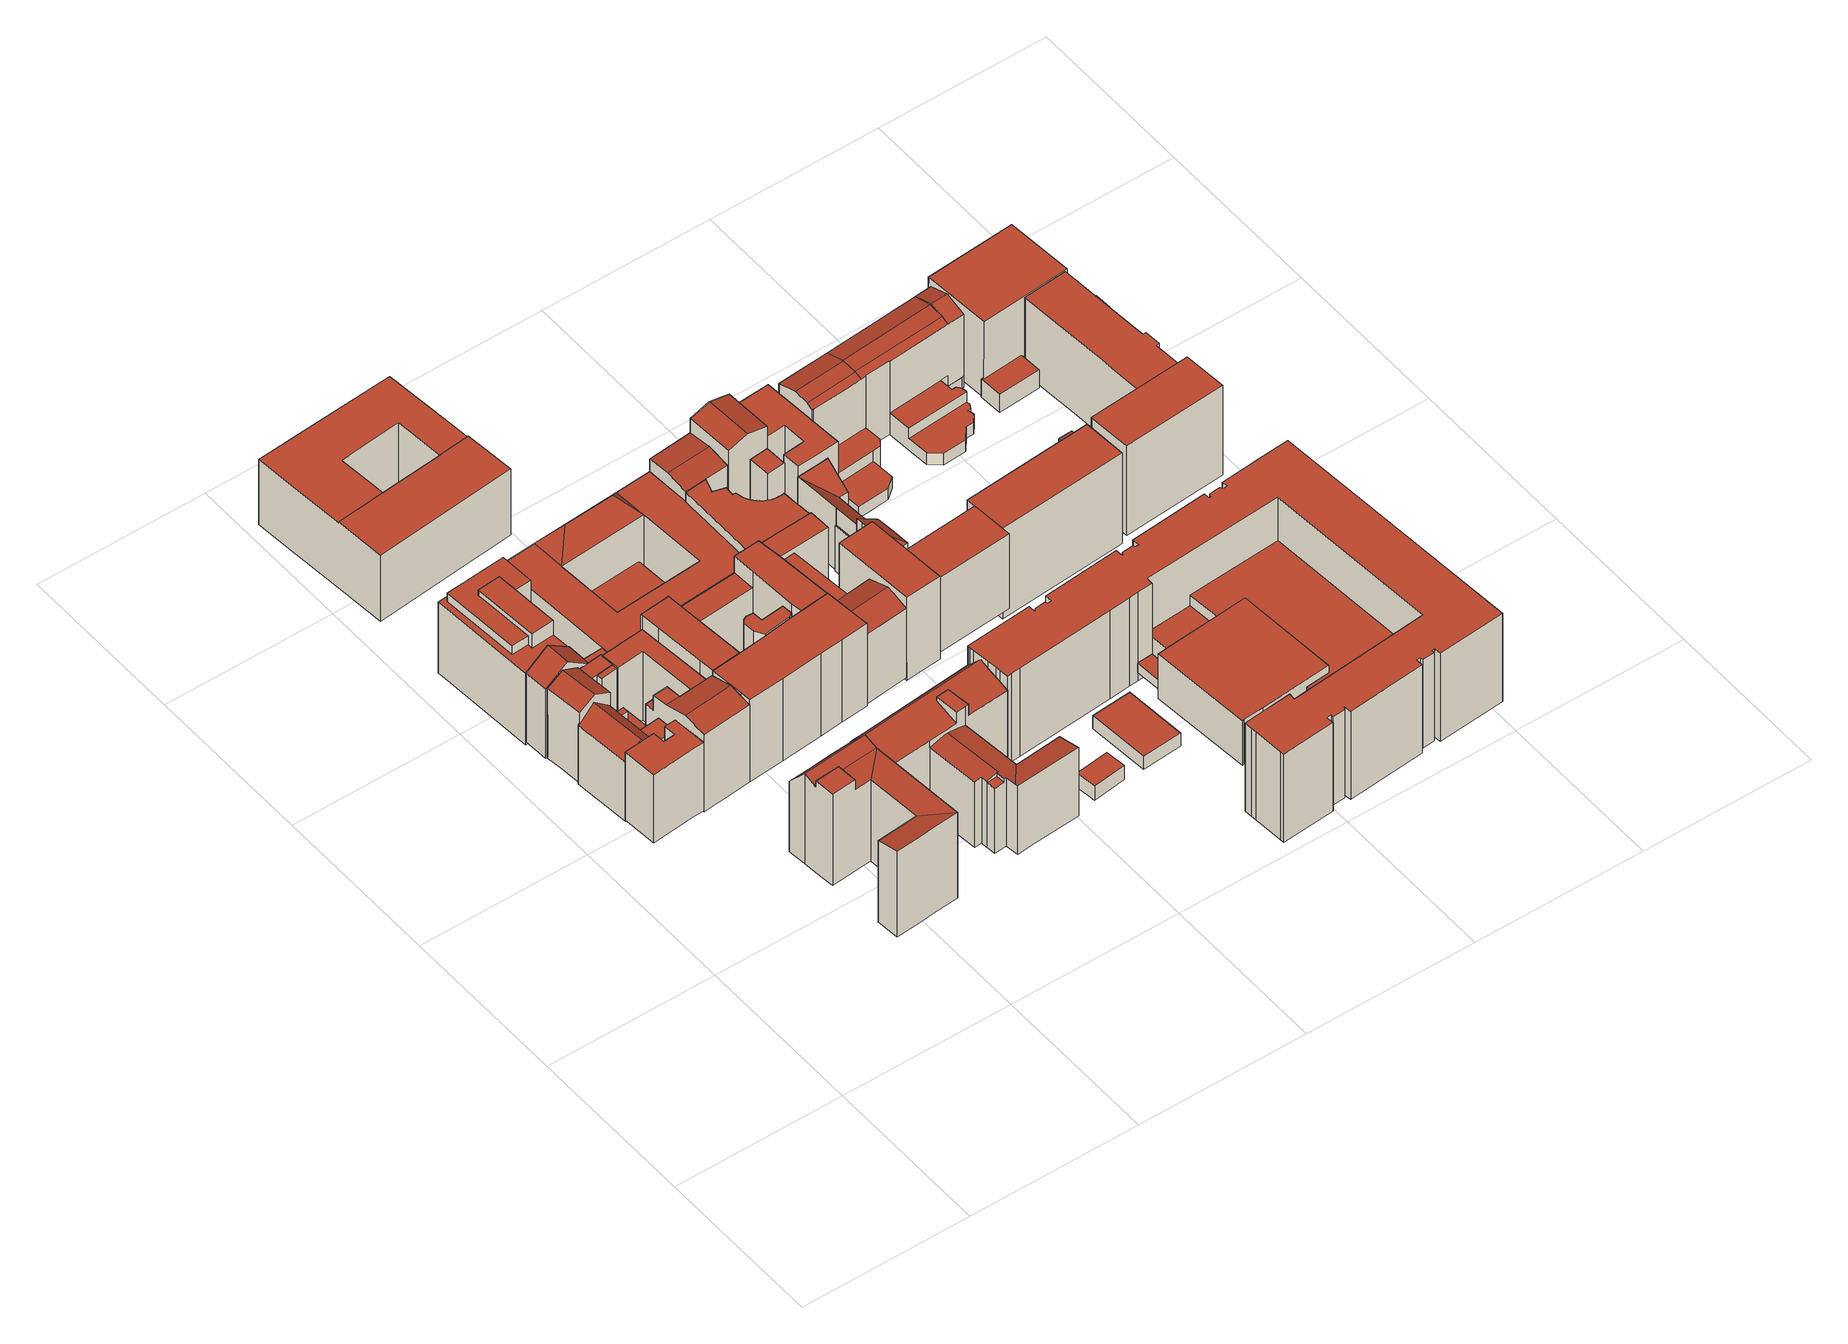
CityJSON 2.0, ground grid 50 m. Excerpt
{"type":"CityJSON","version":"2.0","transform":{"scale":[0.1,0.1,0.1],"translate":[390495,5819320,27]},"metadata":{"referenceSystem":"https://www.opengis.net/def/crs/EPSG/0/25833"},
"CityObjects":{
"building1":{"type":"Building","attributes":{"roofType":"1000"},"geometry":[{"type":"MultiSurface","lod":"2","boundaries":[[[0,1,2,3,4,5,6,7,8,9,10]],[[11,12,13,14,15,16,17,18,19,20,21]],[[3,21,20,4]],[[2,11,21,3]],[[7,6,18,17,8]],[[14,13,12,1,0,10]],[[4,20,19,5]],[[1,12,11,2]],[[10,9,8,17,16,15,14]],[[5,19,18,6]]],"semantics":{"surfaces":[{"type":"GroundSurface"},{"type":"RoofSurface"},{"type":"WallSurface"}],"values":[0,1,2,2,2,2,2,2,2,2]}}]},
"building2":{"type":"Building","attributes":{"roofType":"1130"},"geometry":[{"type":"MultiSurface","lod":"2","boundaries":[[[22,23,24,25,26,27,28,29,30,31,32]],[[33,34,35,36]],[[37,38,39,40,41,42,43]],[[35,44,45,46,42,41,36]],[[45,44,47,48]],[[26,43,42,46,27]],[[29,48,47,30]],[[33,36,41,40,25,24,23]],[[31,44,35,32]],[[22,34,33,23]],[[40,39,38,37,43,26,25]],[[27,46,45,28]],[[30,47,44,31]],[[28,45,48,29]],[[32,35,34,22]]],"semantics":{"surfaces":[{"type":"GroundSurface"},{"type":"RoofSurface"},{"type":"WallSurface"}],"values":[0,1,1,1,1,2,2,2,2,2,2,2,2,2,2]}}]},
"building3":{"type":"Building","attributes":{"roofType":"1130"},"geometry":[{"type":"MultiSurface","lod":"2","boundaries":[[[49,50,51,52,53]],[[54,55,56,57,58,59,60]],[[61,62,63,64,65,66,67,68,69,70,71]],[[72,73,74,66,65,56,55,54]],[[59,58,63,62,61,75,60]],[[53,52,51,76,77,74,73,72]],[[68,67,77,76,78,79,80,69]],[[79,78,50,49]],[[65,64,57,56]],[[76,51,50,78]],[[58,57,64,63]],[[74,77,67,66]],[[69,80,79,49,53,72,54,60,75,61,71,70]]],"semantics":{"surfaces":[{"type":"WallSurface"},{"type":"RoofSurface"},{"type":"GroundSurface"}],"values":[0,0,0,0,0,0,0,0,1,1,1,1,2]}}]},
"building4":{"type":"Building","attributes":{"roofType":"1130"},"geometry":[{"type":"MultiSurface","lod":"2","boundaries":[[[81,82,83,84]],[[85,86,87,88,89,90,91]],[[92,93,85,91]],[[88,94,95,96,89]],[[84,83,93,92]],[[96,95,97,82,81]],[[85,93,83,86]],[[94,88,87,97,95]],[[83,82,97,87,86]],[[96,81,84,92,91,90,89]]],"semantics":{"surfaces":[{"type":"WallSurface"},{"type":"RoofSurface"},{"type":"GroundSurface"}],"values":[0,0,0,0,0,0,1,1,1,2]}}]},
"building5":{"type":"Building","attributes":{"roofType":"1000"},"geometry":[{"type":"MultiSurface","lod":"2","boundaries":[[[98,99,100,101,102,103,104,105,106,107,108,109,110]],[[111,112,113,114,115,116,117,118,119,120,121,122,123,124]],[[125,126,127,128]],[[129,130,131,132]],[[133,134,135,136]],[[117,105,104,118]],[[137,138,124,123,122,139]],[[139,122,121,130,129,140,141,142]],[[107,106,105,117,116]],[[143,135,134,144]],[[136,99,98,133]],[[113,112,111,124,138,145,146,147]],[[109,128,127,110]],[[130,121,120,131]],[[115,148,125,128,109,108,107,116]],[[114,149,126,125,148,115]],[[118,104,103,102,101,100,132,131,120,119]],[[98,110,127,126,149,114,113,147,144,134,133]],[[143,150,151,140,129,132,100,99,136,135]],[[137,139,142,141,140,151,150,143,144,147,146,145,138]]],"semantics":{"surfaces":[{"type":"RoofSurface"},{"type":"WallSurface"},{"type":"GroundSurface"}],"values":[0,0,0,0,0,1,1,1,1,1,1,1,1,1,1,1,1,1,1,2]}}]},
"building6":{"type":"Building","attributes":{"roofType":"1000"},"geometry":[{"type":"MultiSurface","lod":"2","boundaries":[[[152,153,154,155,156,157]],[[158,159,160,161,162,163]],[[164,165,166,167]],[[161,160,168,169]],[[155,154,165,164]],[[170,171,152,157]],[[169,168,171,170]],[[167,166,158,163]],[[162,161,169,170,157,156,155,164,167,163]],[[160,159,158,166,165,154,153,152,171,168]]],"semantics":{"surfaces":[{"type":"WallSurface"},{"type":"GroundSurface"},{"type":"RoofSurface"}],"values":[0,0,0,0,0,0,0,0,1,2]}}]},
"building7":{"type":"Building","attributes":{"roofType":"1130"},"geometry":[{"type":"MultiSurface","lod":"2","boundaries":[[[172,173,174,175]],[[176,177,178,179,180,181,182,183]],[[184,185,186,187]],[[188,189,190,191]],[[192,193,194,195]],[[187,196,197,198,199,184]],[[189,200,201,190]],[[174,173,202,203,192,195,204,205]],[[175,206,207,208,188,191,172]],[[209,198,197,210]],[[209,210,211,212,177,176,213,214]],[[185,201,200,208,207,215,186]],[[193,181,180,194]],[[205,204,195,194,180,179,178,177,212,211,210,197,196,187,186,215,207,206,175,174]],[[198,209,214,213,176,184,199]],[[200,189,188,208]],[[216,190,201,185,181]],[[172,191,190,216,181,193,217,218]],[[176,183,182,181,185,184]],[[173,172,218,217,193,192,203,202]]],"semantics":{"surfaces":[{"type":"WallSurface"},{"type":"GroundSurface"},{"type":"RoofSurface"}],"values":[0,0,0,0,0,0,0,0,0,0,0,0,0,1,2,2,2,2,2,2]}}]},
"building8":{"type":"Building","attributes":{"roofType":"1130"},"geometry":[{"type":"MultiSurface","lod":"2","boundaries":[[[219,220,221,222,223,224,225,226,227,228,229,230,231,232,233,234,235,236,237]],[[230,238,239,240,231]],[[233,232,241,242,234]],[[224,243,244,225]],[[245,246,228,227,247,248]],[[225,244,249,226]],[[229,250,251,239,238,230]],[[222,221,220,219,237,252,253,254,255]],[[256,248,247,227,226,249,257]],[[229,228,246,245,258,259,251,250]],[[234,242,260,259,258,261,253,252,237,236,235]],[[257,243,224,223,222,255,262,263,256]],[[231,240,241,232]],[[259,260,242,241,240,239,251]],[[245,263,262,261,258]],[[254,253,261,262,255]],[[249,244,243,257]],[[248,256,263,245]]],"semantics":{"surfaces":[{"type":"GroundSurface"},{"type":"WallSurface"},{"type":"RoofSurface"}],"values":[0,1,1,1,1,1,1,1,1,1,1,1,1,2,2,2,2,2]}}]},
"building9":{"type":"Building","attributes":{"roofType":"1000"},"geometry":[{"type":"MultiSurface","lod":"2","boundaries":[[[264,265,266,267,268,269,270,271,272,273]],[[274,275,276,277,278,279,280,281,282,283,284,285,286,287,288,289]],[[268,267,283,282]],[[290,291,292,280,279,278,277,293]],[[270,269,294,295,296,271]],[[271,275,274,272]],[[283,267,266,297,298,299,300,285,284]],[[301,302,303,304,305,306,307,300,299,298,297,308],[309,292,291,290,293,310,296,295,294,311]],[[311,294,269,268,282,281,280,292,309]],[[275,271,296,310,293,277,276]],[[301,308,297,266,265,264,273,302]],[[287,286,285,300,307,306,305,288]],[[303,302,273,272,274,289,288,305,304]]],"semantics":{"surfaces":[{"type":"RoofSurface"},{"type":"WallSurface"},{"type":"GroundSurface"}],"values":[0,0,1,1,1,1,1,2,1,1,1,1,1]}}]},
"building10":{"type":"Building","attributes":{"roofType":"1000"},"geometry":[{"type":"MultiSurface","lod":"2","boundaries":[[[312,313,314,315,316]],[[317,318,319,320,321,322,323,324,325,326,327,328,329,330]],[[331,332,333,334,335,336,337,338,339,340]],[[341,342,343,344,345,346,347,348,349,350,351]],[[352,353,354,355,356,357,358,359,360,361]],[[362,363,326,325]],[[364,365,334,333]],[[366,367,344,343]],[[368,369,338,337]],[[370,366,343,342]],[[371,372,346,345]],[[373,374,336,335]],[[367,371,345,344]],[[375,376,351,350]],[[377,378,314,313]],[[379,370,342,341]],[[380,381,312,316]],[[382,383,358,357]],[[384,385,330,329]],[[386,387,352,361]],[[388,389,340,339]],[[369,388,339,338]],[[390,391,320,319]],[[363,392,327,326]],[[393,362,325,324]],[[394,390,319,318]],[[365,373,335,334]],[[395,384,329,328]],[[389,396,331,340]],[[397,380,316,315]],[[398,399,349,348]],[[372,400,347,346]],[[383,401,359,358]],[[399,375,350,349]],[[402,394,318,317]],[[381,377,313,312]],[[400,398,348,347]],[[378,397,315,314]],[[403,404,354,353]],[[392,395,328,327]],[[405,406,323,322]],[[407,405,322,321]],[[387,403,353,352]],[[374,368,337,336]],[[391,407,321,320]],[[385,402,317,330]],[[408,364,333,332]],[[409,386,361,360]],[[410,382,357,356]],[[411,410,356,355]],[[396,408,332,331]],[[406,393,324,323]],[[376,379,341,351]],[[404,411,355,354]],[[401,409,360,359]],[[385,384,395,392,363,362,393,406,405,407,391,390,394,402]],[[386,409,401,383,382,410,411,404,403,387]],[[376,375,399,398,400,372,371,367,366,370,379]],[[380,397,378,377,381]],[[389,388,369,368,374,373,365,364,408,396]]],"semantics":{"surfaces":[{"type":"GroundSurface"},{"type":"WallSurface"},{"type":"RoofSurface"}],"values":[0,0,0,0,0,1,1,1,1,1,1,1,1,1,1,1,1,1,1,1,1,1,1,1,1,1,1,1,1,1,1,1,1,1,1,1,1,1,1,1,1,1,1,1,1,1,1,1,1,1,1,1,1,1,1,2,2,2,2,2]}}]},
"building11":{"type":"Building","attributes":{"roofType":"2100"},"geometry":[{"type":"MultiSurface","lod":"2","boundaries":[[[412,413,414,415,416,417,418,419,420,421,422,423,424]],[[425,426,427,428,429,430,431,432,433]],[[434,435,436,437]],[[420,419,438,439]],[[419,418,440,438]],[[441,442,443,444]],[[428,427,436,435]],[[426,425,445,446]],[[425,433,447,445]],[[448,429,428]],[[449,448,428,435,434]],[[450,451,452,453]],[[454,455,456,457]],[[458,459,460,461]],[[459,462,463,460]],[[462,464,465,463]],[[442,441,466,467,468,469,470,453,452,471,457,456,464,462,459,458,417,416,415,414,413,412,424,472]],[[431,430,473,474,475,450,453,470,469,468,432]],[[476,477,478,479,480,481,446,445,447,482,483,484,444,443,485,486,487,488,489,439,438,440,490,461,460,463,465,491,492,493,494,495,496,497,498,499,500,501,502]],[[422,421,420,439,489,488,487,423]],[[485,443,442,472,424,423,487,486]],[[484,483,467,466,441,444]],[[474,503,504,505,497,496,495,494,493,506,475]],[[492,491,465,464,456,455,507,506,493]],[[500,499,508,509,510,501]],[[502,501,510,511,512,476]],[[513,508,499,498,497,505]],[[514,454,457,471,452,451]],[[479,478,515,449,434,437,480]],[[476,512,516,515,478,477]],[[480,437,436,427,426,446,481]],[[447,433,432,468,467,483,482]],[[461,490,440,418,417,458]],[[511,510,509,508,513,505,504,516,512]],[[475,506,507,455,454,514,451,450]],[[448,449,515,516,504,503,474,473,430,429]]],"semantics":{"surfaces":[{"type":"RoofSurface"},{"type":"WallSurface"},{"type":"GroundSurface"}],"values":[0,0,0,1,1,1,1,1,1,1,1,1,1,1,1,1,0,1,2,1,1,1,1,1,1,1,1,1,1,1,1,1,1,0,0,0]}}]},
"building12":{"type":"Building","attributes":{"roofType":"1130"},"geometry":[{"type":"MultiSurface","lod":"2","boundaries":[[[517,518,519,520,521,522,523,524,525,526,527,528,529,530]],[[519,531,532,533,523,522,534,520]],[[535,536,537,538,539,540,541,525,524,523,533,532]],[[542,543,536,535,532,531,519,518]],[[525,541,544,545,528,527,526]],[[545,546,547,542,518,517,530,529,528]],[[522,548,549,534]],[[521,550,551,548,522]],[[534,549,552,553,520]],[[520,553,552,551,550,521]],[[537,554,555,538]],[[548,555,554,549]],[[538,555,548]],[[544,541,540,539,538,548,551,552,549,537,536,543,542,547,546,545]],[[549,554,537]]],"semantics":{"surfaces":[{"type":"GroundSurface"},{"type":"WallSurface"},{"type":"RoofSurface"}],"values":[0,0,1,1,1,1,1,1,1,1,2,2,2,2,2]}}]},
"building13":{"type":"Building","attributes":{"roofType":"1000"},"geometry":[{"type":"MultiSurface","lod":"2","boundaries":[[[556,557,558,559,560,561,562,563]],[[564,565,566,567]],[[568,569,570,571]],[[560,565,564,561]],[[557,572,568,571,573,558]],[[563,574,570,569,575,556]],[[561,564,567,562]],[[559,558,573,571,570,574,563,562,567,566]],[[556,575,569,568,572,557]],[[559,566,565,560]]],"semantics":{"surfaces":[{"type":"GroundSurface"},{"type":"RoofSurface"},{"type":"WallSurface"}],"values":[0,1,1,2,2,2,2,2,2,2]}}]},
"building14":{"type":"Building","attributes":{"roofType":"1130"},"geometry":[{"type":"MultiSurface","lod":"2","boundaries":[[[576,577,578,579]],[[577,576,580,581,582]],[[583,581,580,584]],[[585,586,587,588,589,590,591,592]],[[584,580,576,579,586,585,592]],[[586,579,578,587]],[[587,578,577,588]],[[591,590,583,584,592]],[[588,577,582,589]],[[589,582,581,583,590]]],"semantics":{"surfaces":[{"type":"RoofSurface"},{"type":"GroundSurface"},{"type":"WallSurface"}],"values":[0,0,0,1,2,2,2,2,2,2]}}]},
"building15":{"type":"Building","attributes":{"roofType":"1000"},"geometry":[{"type":"MultiSurface","lod":"2","boundaries":[[[593,594,595,596]],[[597,593,596,598]],[[599,594,593,597]],[[598,596,595,600]],[[600,595,594,599]],[[599,597,598,600]]],"semantics":{"surfaces":[{"type":"RoofSurface"},{"type":"WallSurface"},{"type":"GroundSurface"}],"values":[0,1,1,1,1,2]}}]},
"building16":{"type":"Building","attributes":{"roofType":"1000"},"geometry":[{"type":"MultiSurface","lod":"2","boundaries":[[[601,602,603,604]],[[604,605,606,601]],[[603,607,605,604]],[[601,606,608,602]],[[602,608,607,603]],[[608,606,605,607]]],"semantics":{"surfaces":[{"type":"GroundSurface"},{"type":"WallSurface"},{"type":"RoofSurface"}],"values":[0,1,1,1,1,2]}}]},
"building17":{"type":"Building","attributes":{"roofType":"1000"},"geometry":[{"type":"MultiSurface","lod":"2","boundaries":[[[609,610,611,612]],[[613,614,610,609]],[[615,616,614,613]],[[612,611,616,615]],[[612,615,613,609]],[[616,611,610,614]]],"semantics":{"surfaces":[{"type":"WallSurface"},{"type":"GroundSurface"},{"type":"RoofSurface"}],"values":[0,0,0,0,1,2]}}]},
"building18":{"type":"Building","attributes":{"roofType":"1130"},"geometry":[{"type":"MultiSurface","lod":"2","boundaries":[[[617,618,619,620]],[[621,622,623,624]],[[625,626,627,628]],[[629,630,631,632,633]],[[634,635,636,637]],[[638,639,640,641]],[[642,643,644,645]],[[631,646,647,632]],[[648,649,650,651]],[[618,652,653,619]],[[654,655,656,657]],[[658,648,651,659]],[[635,660,661,636]],[[662,638,641,663]],[[664,665,666,667]],[[646,668,669,670,647]],[[622,664,667,623]],[[671,642,645,672]],[[673,654,657,674]],[[675,617,620,676]],[[649,677,678,650]],[[679,634,637,680]],[[626,681,682,627]],[[683,658,659,684]],[[685,686,687,688]],[[655,662,663,656]],[[652,671,672,653]],[[681,689,690,682]],[[665,675,676,666]],[[691,692,693,694]],[[643,685,688,644]],[[669,629,633,670]],[[686,695,696,687]],[[639,673,674,640]],[[677,679,680,678]],[[695,683,684,696]],[[660,625,628,661]],[[689,691,694,690]],[[697,698,699,700,701]],[[702,703,704,705,706]],[[692,621,624,693]],[[699,702,706,700]],[[704,697,701,705]],[[702,699,698,703]],[[665,664,622,621,692,691,689,681,626,625,660,635,634,679,677,649,648,658,683,695,686,685,643,642,671,652,618,617,675]],[[646,631,630,668]],[[668,630,629,669]],[[703,698,697,704]],[[638,662,655,654,673,639]],[[640,674,657,656,663,641]],[[676,620,619,653,672,645,644,688,687,696,684,659,651,650,678,680,637,636,661,628,627,682,690,694,693,624,623,667,666]],[[647,670,633,632]],[[706,705,701,700]]],"semantics":{"surfaces":[{"type":"WallSurface"},{"type":"RoofSurface"},{"type":"GroundSurface"}],"values":[0,0,0,0,0,0,0,0,0,0,0,0,0,0,0,0,0,0,0,0,0,0,0,0,0,0,0,0,0,0,0,0,0,0,0,0,0,0,0,0,0,0,0,1,1,1,1,1,1,2,2,2,2]}}]},
"building19":{"type":"Building","attributes":{"roofType":"1000"},"geometry":[{"type":"MultiSurface","lod":"2","boundaries":[[[707,708,709,710]],[[710,709,711,712]],[[712,711,713,714]],[[714,713,708,707]],[[707,710,712,714]],[[709,708,713,711]]],"semantics":{"surfaces":[{"type":"WallSurface"},{"type":"GroundSurface"},{"type":"RoofSurface"}],"values":[0,0,0,0,1,2]}}]},
"building20":{"type":"Building","attributes":{"roofType":"2100"},"geometry":[{"type":"MultiSurface","lod":"2","boundaries":[[[715,716,717,718]],[[719,720,721,722]],[[720,723,724,721]],[[725,726,727,728]],[[726,719,722,727]],[[715,718,729,730]],[[730,729,731,732,728,727,722,721,724,733,734,735]],[[731,729,718,717,736,725,728,732]],[[735,734,737,716,715,730]],[[737,734,733,724,723,738]],[[725,736,717,716,737,738,723,720,719,726]]],"semantics":{"surfaces":[{"type":"RoofSurface"},{"type":"WallSurface"},{"type":"GroundSurface"}],"values":[0,1,1,1,1,1,2,1,1,1,0]}}]},
"building21":{"type":"Building","attributes":{"roofType":"1000"},"geometry":[{"type":"MultiSurface","lod":"2","boundaries":[[[739,740,741,742]],[[743,740,739,744]],[[745,741,740,743]],[[746,742,741,745]],[[744,739,742,746]],[[743,744,746,745]]],"semantics":{"surfaces":[{"type":"RoofSurface"},{"type":"WallSurface"},{"type":"GroundSurface"}],"values":[0,1,1,1,1,2]}}]},
"building22":{"type":"Building","attributes":{"roofType":"2100"},"geometry":[{"type":"MultiSurface","lod":"2","boundaries":[[[747,748,749,750]],[[750,749,751,722]],[[752,753,748,747]],[[754,755,756,757]],[[758,759,760,721,761,762,763,764,765,766]],[[767,768,769,770,771,772,773,774,775,776]],[[764,763,762,761,721,777,722,751,778,769,768,767,776,775,779,757,756,780]],[[771,770,753,752,760,759,758,766,773,772]],[[750,722,777,721,760,752,747]],[[748,753,770,769,778,751,749]],[[780,756,755,781,765,764]],[[782,754,757,779,775,774]],[[766,765,781,755,754,782,774,773]]],"semantics":{"surfaces":[{"type":"RoofSurface"},{"type":"WallSurface"},{"type":"GroundSurface"}],"values":[0,1,1,1,1,1,2,0,1,1,1,1,0]}}]},
"building23":{"type":"Building","attributes":{"roofType":"1000"},"geometry":[{"type":"MultiSurface","lod":"2","boundaries":[[[783,784,785,786,787,788]],[[789,790,791,792,793]],[[794,795,796,797]],[[786,785,798,799]],[[799,798,800,801]],[[793,802,803,783,788,804,789]],[[801,800,795,794]],[[797,796,791,790]],[[787,786,799,801,794,797,790,789,804,788]],[[793,792,791,796,795,800,798,785,784,783,803,802]]],"semantics":{"surfaces":[{"type":"WallSurface"},{"type":"GroundSurface"},{"type":"RoofSurface"}],"values":[0,0,0,0,0,0,0,0,1,2]}}]},
"building24":{"type":"Building","attributes":{"roofType":"1000"},"geometry":[{"type":"MultiSurface","lod":"2","boundaries":[[[805,806,807,808]],[[809,810,811,812]],[[811,808,807,812]],[[812,807,806,809]],[[809,806,805,810]],[[810,805,808,811]]],"semantics":{"surfaces":[{"type":"RoofSurface"},{"type":"GroundSurface"},{"type":"WallSurface"}],"values":[0,1,2,2,2,2]}}]},
"building25":{"type":"Building","attributes":{"roofType":"1000"},"geometry":[{"type":"MultiSurface","lod":"2","boundaries":[[[813,812,811,814,815]],[[816,817,818,819,820,821,822,823,824,825,826,827,828,829,830,831,832,833,834,835,836,837,838,839,840,841,842,843,844,845,846,847,848,849,850,851,852,853,854,855,856,857,858,859,860,861,862,863,864,865,866,867,868,869,870,871,872,873,874,875,876,877,878,879,880,881,882,883,884,885]],[[886,887,888,889,890]],[[886,890,891,892,813,815,893,894]],[[889,895,896,897,809,812,892,891]],[[898,899,900,901,902,903,904,905]],[[906,907,908,909,910]],[[911,912,913,914,915]],[[916,917,918,919,920,921,922,923,924,925,926,927,928,929,930,931,932,933,934,935,936,937,938,939,940,941,942,943,944,945,946,947,948,949,950,951,952,953,954,955,956,957,958,959,960,961,962,963,964,965,966,967,968,969,970,971,972,973,974,975,976,977,978,979,980,981,982,983,984,985]],[[986,987,988,989,990,991,992,993]],[[937,936,865,864]],[[993,992,890,886]],[[934,933,868,867]],[[936,935,866,865]],[[979,978,823,822]],[[916,985,816,885]],[[944,943,858,857]],[[946,945,856,855]],[[983,982,819,818]],[[980,979,822,821]],[[905,904,895,889]],[[907,906,890,889]],[[962,961,840,839]],[[914,913,811,812]],[[989,988,815,813]],[[968,967,834,833]],[[986,993,886,894]],[[915,914,812,813]],[[969,968,833,832]],[[984,983,818,817]],[[904,903,896,895]],[[903,902,897,896]],[[985,984,817,816]],[[939,938,863,862]],[[938,937,864,863]],[[941,940,861,860]],[[908,907,889,888]],[[900,899,892,812]],[[952,951,850,849]],[[902,901,809,897]],[[990,989,813,892]],[[982,981,820,819]],[[927,926,875,874]],[[964,963,838,837]],[[931,930,871,870]],[[942,941,860,859]],[[991,990,892,891]],[[935,934,867,866]],[[967,966,835,834]],[[932,931,870,869]],[[958,957,844,843]],[[940,939,862,861]],[[965,964,837,836]],[[955,954,847,846]],[[929,928,873,872]],[[933,932,869,868]],[[966,965,836,835]],[[930,929,872,871]],[[913,912,814,811]],[[976,975,826,825]],[[948,947,854,853]],[[912,911,815,814]],[[911,915,813,815]],[[906,910,886,890]],[[951,950,851,850]],[[928,927,874,873]],[[992,991,891,890]],[[977,976,825,824]],[[953,952,849,848]],[[963,962,839,838]],[[978,977,824,823]],[[957,956,845,844]],[[959,958,843,842]],[[975,974,827,826]],[[961,960,841,840]],[[971,970,831,830]],[[917,916,885,884]],[[981,980,821,820]],[[901,900,812,809]],[[909,908,888,887]],[[910,909,887,886]],[[898,905,889,891]],[[925,924,877,876]],[[972,971,830,829]],[[926,925,876,875]],[[899,898,891,892]],[[949,948,853,852]],[[974,973,828,827]],[[950,949,852,851]],[[924,923,878,877]],[[960,959,842,841]],[[922,921,880,879]],[[956,955,846,845]],[[947,946,855,854]],[[954,953,848,847]],[[923,922,879,878]],[[918,917,884,883]],[[945,944,857,856]],[[919,918,883,882]],[[988,987,893,815]],[[970,969,832,831]],[[943,942,859,858]],[[987,986,894,893]],[[921,920,881,880]],[[920,919,882,881]],[[973,972,829,828]]],"semantics":{"surfaces":[{"type":"GroundSurface"},{"type":"RoofSurface"},{"type":"WallSurface"}],"values":[0,0,0,0,0,1,1,1,1,1,2,2,2,2,2,2,2,2,2,2,2,2,2,2,2,2,2,2,2,2,2,2,2,2,2,2,2,2,2,2,2,2,2,2,2,2,2,2,2,2,2,2,2,2,2,2,2,2,2,2,2,2,2,2,2,2,2,2,2,2,2,2,2,2,2,2,2,2,2,2,2,2,2,2,2,2,2,2,2,2,2,2,2,2,2,2,2,2,2,2,2,2,2,2,2,2]}}]},
"building26":{"type":"Building","attributes":{"roofType":"1000"},"geometry":[{"type":"MultiSurface","lod":"2","boundaries":[[[994,995,996,997]],[[998,999,995,994]],[[1000,1001,999,998]],[[997,996,1001,1000]],[[996,995,999,1001]],[[994,997,1000,998]]],"semantics":{"surfaces":[{"type":"WallSurface"},{"type":"RoofSurface"},{"type":"GroundSurface"}],"values":[0,0,0,0,1,2]}}]},
"building27":{"type":"Building","attributes":{"roofType":"1000"},"geometry":[{"type":"MultiSurface","lod":"2","boundaries":[[[1002,1003,1004,1005,1006,1007]],[[1008,1009,1002,1007,1010]],[[1011,1012,1013,1014,1008,1010,1015]],[[1016,1017,1018,1019,1020]],[[1021,1022,1023,1005,1004]],[[1002,1009,1024,1025,1026,1021,1004,1003]],[[1014,1027,1028,1029,1030,1031,1024,1009,1008]],[[1032,1033,1034,1035,1022,1036]],[[1037,1031,1038,1033,1032,1025]],[[1039,1040,1041]],[[1011,1015,1042,1043]],[[1044,1045,1046,1047]],[[1045,1048,1019,1018]],[[1017,1016,1049,1050]],[[1016,1020,1051,1049]],[[1029,1028,1052,1053]],[[1054,1055,1056,1057]],[[1055,1058,1059,1056]],[[1058,1060,1061,1059]],[[1062,1063,1064,1065]],[[1063,1066,1067,1064]],[[1066,1068,1069,1067]],[[1068,1070,1071,1069]],[[1070,1072,1073,1071]],[[1072,1074,1075,1073]],[[1074,1076,1077,1075]],[[1035,1034,1078,1079]],[[1040,1039,1080,1081]],[[1008,1014,1008,1009,1002,1003,1002,1009]],[[1005,1023,1022,1035,1079,1082,1083,1084,1085,1006]],[[1086,1087,1057,1056,1059,1061,1088,1089,1090,1091,1065,1064,1067,1069,1071,1073,1075,1077,1092,1053,1052,1093,1094,1095,1096,1047,1046,1050,1049,1051,1097,1098,1099,1043,1042,1100,1101,1085,1084,1083,1082,1079,1078,1102,1081,1080]],[[1048,1045,1044,1103,1104,1105,1106,1107,1108,1109,1110]],[[1100,1042,1015,1010,1007,1006,1085,1101]],[[1108,1107,1106,1027,1014,1013,1012,1109]],[[1096,1095,1094,1105,1104,1103,1044,1047]],[[1092,1077,1076,1111,1112,1113,1030,1029,1053]],[[1087,1086,1080,1039,1041,1114,1115,1054,1057]],[[1116,1117,1118,1090,1089,1088,1061,1060,1119]],[[1040,1081,1102,1078,1034,1033,1038]],[[1026,1025,1032,1036,1022,1021]],[[1091,1090,1118,1120,1062,1065]],[[1117,1116,1112,1111]],[[1114,1041,1040,1038,1031,1030,1113]],[[1031,1037,1025,1024]],[[1003,1004,1005,1004]],[[1106,1105,1094,1093,1052,1028,1027]],[[1051,1020,1019,1048,1110,1098,1097]],[[1018,1017,1050,1046,1045]],[[1098,1110,1109,1012,1011,1043,1099]],[[1074,1072,1070,1068,1066,1063,1062,1120,1118,1117,1111,1076]],[[1116,1119,1060,1058,1055,1054,1115,1114,1113,1112]]],"semantics":{"surfaces":[{"type":"RoofSurface"},{"type":"WallSurface"},{"type":"GroundSurface"}],"values":[0,0,0,0,0,0,0,0,0,0,1,1,1,1,1,1,1,1,1,1,1,1,1,1,1,1,1,1,1,1,2,0,1,1,1,1,1,1,1,1,1,1,1,1,1,1,1,1,1,0,0]}}]},
"building28":{"type":"Building","attributes":{"roofType":"1000"},"geometry":[{"type":"MultiSurface","lod":"2","boundaries":[[[1121,1122,1123,1124]],[[1124,1125,1126,1121]],[[1123,1127,1125,1124]],[[1122,1128,1127,1123]],[[1121,1126,1128,1122]],[[1128,1126,1125,1127]]],"semantics":{"surfaces":[{"type":"GroundSurface"},{"type":"WallSurface"},{"type":"RoofSurface"}],"values":[0,1,1,1,1,2]}}]},
"building29":{"type":"Building","attributes":{"roofType":"1000"},"geometry":[{"type":"MultiSurface","lod":"2","boundaries":[[[1129,1130,1131,1132]],[[1133,1131,1130,1134]],[[1134,1130,1129,1135]],[[1136,1132,1131,1133]],[[1135,1129,1132,1136]],[[1134,1135,1136,1133]]],"semantics":{"surfaces":[{"type":"RoofSurface"},{"type":"WallSurface"},{"type":"GroundSurface"}],"values":[0,1,1,1,1,2]}}]},
"building30":{"type":"Building","attributes":{"roofType":"1000"},"geometry":[{"type":"MultiSurface","lod":"2","boundaries":[[[1137,1138,1139,1140]],[[1140,1141,1142,1137]],[[1137,1142,1143,1138]],[[1139,1144,1141,1140]],[[1138,1143,1144,1139]],[[1143,1142,1141,1144]]],"semantics":{"surfaces":[{"type":"GroundSurface"},{"type":"WallSurface"},{"type":"RoofSurface"}],"values":[0,1,1,1,1,2]}}]},
"building31":{"type":"Building","attributes":{"roofType":"1000"},"geometry":[{"type":"MultiSurface","lod":"2","boundaries":[[[1145,1146,1147,1148,1149,1150,1151,1152,1153,1154]],[[1155,1156,1157,1158]],[[1159,1160,1161,1162]],[[1163,1164,1165,1166,1167,1168,1169,1170,1171,1172,1173,1174,1175,1176,1177,1178,1179,1180,1181]],[[1180,1179,1155,1158,1152,1151,1182,1181]],[[1171,1159,1162,1183,1172]],[[1178,1156,1155,1179]],[[1184,1169,1168,1185,1147,1146,1186,1187,1173,1172,1183,1162,1161]],[[1175,1154,1153,1188,1189,1176]],[[1177,1157,1156,1178]],[[1147,1185,1168,1167,1190,1148]],[[1148,1190,1167,1166,1165,1164,1163,1181,1182,1151,1150,1149]],[[1169,1184,1161,1160,1170]],[[1170,1160,1159,1171]],[[1174,1145,1154,1175]],[[1153,1152,1158,1157,1177,1176,1189,1188]],[[1173,1187,1186,1146,1145,1174]]],"semantics":{"surfaces":[{"type":"RoofSurface"},{"type":"GroundSurface"},{"type":"WallSurface"}],"values":[0,0,0,1,2,2,2,2,2,2,2,2,2,2,2,2,2]}}]},
"building32":{"type":"Building","attributes":{"roofType":"1000"},"geometry":[{"type":"MultiSurface","lod":"2","boundaries":[[[1191,1192,1193,1194]],[[1195,1196,1197,1198]],[[1198,1197,1192,1191]],[[1194,1193,1196,1195]],[[1194,1195,1198,1191]],[[1196,1193,1192,1197]]],"semantics":{"surfaces":[{"type":"WallSurface"},{"type":"GroundSurface"},{"type":"RoofSurface"}],"values":[0,0,0,0,1,2]}}]}
},
"vertices":[
[114,963,56],[111,998,56],[201,1006,56],[204,970,56],[239,973,56],[236,1009,56],[269,1011,56],[272,976,56],[278,910,56],[245,908,56],[119,897,56],[201,1006,287],[111,998,287],[114,963,287],[119,897,287],[209,905,287],[245,908,287],[278,910,287],[269,1011,287],[236,1009,287],[239,973,287],[204,970,287],
[263,1068,50],[268,1012,50],[210,1007,50],[112,998,50],[97,1165,50],[195,1174,50],[198,1145,50],[217,1147,50],[218,1130,50],[199,1128,50],[205,1063,50],[268,1012,250],[263,1068,250],[205,1063,250],[210,1007,250],[99,1136,250],[101,1119,250],[107,1054,250],[112,998,250],[161,1002,295],[146,1170,295],[97,1165,250],[199,1128,250],[198,1145,250],[195,1174,250],[218,1130,250],[217,1147,250],
[216,1230,53],[216,1230,280],[214,1245,280],[214,1245,279],[214,1245,53],[200,1174,53],[200,1174,282],[200,1174,290],[151,1169,317],[101,1163,290],[101,1163,282],[101,1163,53],[89,1275,53],[89,1275,282],[89,1275,290],[139,1281,317],[188,1286,290],[188,1286,282],[262,1294,282],[262,1294,280],[262,1294,53],[210,1288,53],[188,1286,53],[193,1243,53],[193,1243,280],[193,1243,282],[94,1232,53],[267,1251,280],[267,1251,282],[268,1236,280],[268,1236,53],[267,1251,53],
[220,1362,46],[220,1362,279],[223,1309,279],[223,1309,46],[281,1291,279],[224,1288,279],[157,1285,329],[90,1282,279],[90,1282,46],[224,1288,46],[281,1291,46],[280,1312,46],[280,1312,279],[89,1302,279],[86,1355,279],[86,1355,46],[153,1358,329],
[203,1565,308],[263,1569,308],[256,1669,308],[196,1664,308],[130,1660,308],[90,1657,308],[80,1656,308],[97,1423,308],[107,1424,308],[147,1427,308],[137,1560,308],[134,1605,308],[200,1610,308],[102,1355,278],[152,1359,278],[218,1363,278],[214,1417,278],[148,1412,278],[147,1427,278],[97,1423,278],[80,1656,278],[90,1657,278],[196,1664,278],[195,1677,278],[63,1668,278],[64,1655,278],[85,1354,278],[148,1412,326],[214,1417,326],[200,1610,326],[134,1605,326],[255,1682,118],[195,1677,118],[196,1664,118],[256,1669,118],[203,1565,118],[214,1417,118],[274,1422,118],[263,1569,118],[64,1655,36],[85,1354,36],[63,1668,36],[255,1682,36],[195,1677,36],[129,1673,36],[274,1422,36],[214,1417,36],[102,1355,36],[152,1358,36],[218,1363,36],[148,1412,308],[214,1417,308],[263,1569,36],[256,1669,36],
[266,1234,122],[283,1235,122],[294,1236,122],[294,1236,54],[283,1235,54],[266,1234,54],[295,1117,122],[277,1116,122],[259,1114,122],[259,1114,54],[277,1116,54],[295,1117,54],[303,1140,54],[303,1140,122],[293,1139,122],[293,1139,54],[249,1215,122],[249,1215,54],[268,1217,54],[268,1217,122],
[377,646,335],[372,699,270],[372,699,32],[377,646,32],[597,336,322],[597,336,32],[591,403,32],[578,563,32],[573,622,32],[573,622,322],[578,563,322],[591,403,322],[520,396,308],[506,557,308],[506,557,32],[520,396,32],[380,606,342],[452,612,342],[452,612,322],[380,606,322],[565,715,270],[570,662,335],[570,662,32],[565,715,32],[471,392,32],[399,386,32],[399,386,308],[471,392,308],[457,553,342],[457,553,308],[444,705,270],[494,709,270],[494,709,32],[444,705,32],[380,606,32],[385,547,32],[385,547,342],[405,319,322],[405,319,32],[477,325,32],[525,330,32],[525,330,322],[477,325,322],[457,553,32],[501,616,322],[498,656,335],[449,652,335],
[375,918,53],[321,913,53],[316,912,53],[278,909,53],[266,1042,53],[259,1114,53],[297,1118,53],[300,1090,53],[305,1090,53],[309,1046,53],[362,1051,53],[345,1239,53],[266,1231,53],[261,1287,53],[340,1295,53],[389,1299,53],[394,1243,53],[412,1055,53],[424,923,53],[345,1239,267],[345,1239,285],[266,1231,285],[261,1287,285],[389,1299,285],[259,1114,263],[297,1118,263],[309,1046,314],[309,1046,285],[305,1090,263],[305,1090,313],[300,1090,263],[362,1051,263],[362,1051,285],[424,923,285],[424,923,314],[321,913,314],[278,909,314],[261,1086,313],[261,1086,263],[412,1055,314],[412,1055,285],[394,1243,285],[418,989,330],[272,975,330],[266,1042,314],
[184,1878,290],[368,1896,290],[458,1905,290],[443,2053,290],[354,2044,290],[354,2043,290],[353,2043,290],[172,2026,290],[27,2012,290],[40,1864,290],[27,2012,286],[172,2026,286],[169,2054,286],[158,2173,286],[159,2173,286],[207,2178,286],[339,2191,286],[340,2188,286],[354,2044,286],[443,2053,286],[429,2195,286],[416,2326,286],[326,2319,286],[148,2306,286],[3,2294,286],[14,2163,286],[159,2173,66],[207,2178,66],[339,2191,66],[158,2173,66],[354,2043,66],[353,2043,66],[172,2026,66],[458,1905,66],[443,2053,66],[429,2195,66],[416,2326,66],[184,1878,66],[40,1864,66],[27,2012,66],[14,2163,66],[3,2294,66],[148,2306,66],[326,2319,66],[368,1896,66],[340,2188,66],[169,2054,66],[354,2044,66],
[687,1258,53],[483,1242,53],[477,1312,53],[495,1313,53],[683,1326,53],[412,1053,52],[499,1061,52],[581,1070,52],[662,1080,52],[700,1084,52],[784,1093,52],[785,1084,52],[795,987,52],[798,956,52],[718,949,52],[651,943,52],[528,932,52],[424,923,52],[421,953,52],[662,1080,49],[581,1070,49],[565,1096,49],[562,1129,49],[570,1139,49],[582,1145,49],[601,1144,49],[604,1113,49],[671,1119,49],[673,1088,49],[687,1258,49],[683,1326,49],[686,1326,49],[689,1326,49],[731,1329,49],[759,1331,49],[765,1284,49],[767,1269,49],[784,1093,49],[700,1084,49],[694,1115,49],[483,1242,49],[499,1061,49],[412,1053,49],[408,1098,49],[394,1242,49],[389,1299,49],[388,1304,49],[471,1311,49],[475,1312,49],[477,1312,49],[798,956,331],[718,949,331],[565,1096,336],[562,1129,336],[686,1326,330],[689,1326,330],[601,1144,336],[604,1113,336],[683,1326,330],[731,1329,330],[759,1331,330],[570,1139,336],[582,1145,336],[700,1084,330],[694,1115,330],[483,1242,274],[477,1312,274],[687,1258,330],[683,1326,274],[687,1258,274],[389,1299,332],[388,1304,332],[424,923,331],[421,953,331],[477,1312,332],[483,1242,332],[671,1119,336],[673,1088,336],[581,1070,331],[662,1081,331],[651,943,331],[795,987,331],[499,1061,331],[528,932,331],[662,1081,336],[495,1313,274],[767,1269,330],[784,1093,330],[765,1284,330],[471,1311,332],[412,1053,331],[499,1061,332],[412,1053,332],[784,1093,331],[785,1084,331],[700,1084,331],[581,1070,336],[475,1312,332],[394,1242,332],[408,1098,332],
[695,680,327],[748,685,327],[781,688,327],[807,690,327],[818,691,327],[943,702,327],[940,724,301],[939,739,283],[938,746,275],[605,716,275],[571,713,275],[563,712,275],[567,668,327],[741,432,275],[742,413,275],[742,412,275],[773,415,282],[778,415,283],[760,591,282],[757,591,282],[704,586,271],[719,430,271],[775,388,271],[773,415,271],[742,412,271],[744,385,271],[939,739,51],[938,746,51],[940,724,51],[582,576,293],[574,575,293],[574,575,51],[582,576,51],[741,432,51],[742,413,51],[719,430,51],[773,415,283],[775,388,283],[790,594,331],[783,664,331],[783,664,319],[790,594,293],[820,667,331],[828,598,331],[828,598,293],[820,667,319],[945,677,318],[948,649,308],[948,649,51],[945,677,51],[950,634,302],[950,634,51],[952,609,293],[952,609,51],[615,579,293],[704,587,293],[704,586,293],[757,591,293],[760,591,293],[809,666,319],[569,645,319],[790,594,276],[816,596,271],[816,596,331],[786,350,51],[785,357,51],[781,388,51],[775,388,51],[744,385,51],[742,412,51],[704,586,51],[704,587,51],[615,579,51],[569,645,51],[567,668,51],[563,712,51],[571,713,51],[605,716,51],[943,702,51],[828,598,51],[817,597,51],[816,597,51],[816,596,51],[834,420,51],[834,419,51],[834,418,51],[835,418,51],[971,430,51],[974,404,51],[978,364,51],[842,354,51],[834,420,271],[834,419,271],[834,418,271],[816,597,331],[817,597,331],[971,430,271],[974,404,276],[978,364,283],[842,354,283],[786,350,283],[835,418,271],[809,666,331],[781,388,282],[785,357,282],
[388,1303,5],[283,1295,5],[278,1379,5],[382,1387,5],[640,1404,5],[626,1605,5],[619,1705,5],[712,1711,5],[724,1712,5],[731,1612,5],[745,1405,5],[751,1328,5],[739,1327,5],[646,1321,5],[264,1580,5],[257,1679,5],[362,1687,5],[368,1587,5],[257,1679,149],[257,1679,275],[362,1687,275],[619,1705,275],[712,1711,275],[722,1712,275],[724,1712,275],[283,1295,275],[278,1379,275],[731,1612,275],[751,1328,275],[739,1327,275],[646,1321,275],[626,1605,275],[368,1587,275],[640,1404,14],[640,1404,275],[382,1387,275],[382,1387,14],[419,1641,340],[569,1651,340],
[394,1590,5],[609,1605,5],[622,1422,5],[566,1418,5],[568,1390,5],[463,1382,5],[461,1410,5],[407,1407,5],[463,1382,110],[568,1390,110],[566,1418,110],[461,1410,110],[609,1605,130],[394,1590,130],[407,1407,130],[622,1422,130],[609,1605,110],[622,1422,110],[407,1407,110],[394,1590,110],
[785,1086,295],[841,1091,295],[823,1275,295],[767,1269,295],[792,1021,318],[918,1034,318],[912,1099,295],[925,969,295],[798,956,295],[785,1086,59],[767,1269,59],[823,1275,59],[841,1091,59],[912,1098,59],[925,969,59],[854,962,59],[798,956,59],
[1028,368,119],[1125,380,119],[1118,439,119],[1021,427,119],[1028,368,70],[1021,427,70],[1125,380,70],[1118,439,70],
[763,1336,46],[926,1345,46],[929,1281,46],[766,1272,46],[766,1272,311],[763,1336,311],[929,1281,311],[926,1345,311],
[1011,1217,52],[1011,1217,333],[1029,975,333],[1029,975,52],[905,1208,52],[905,1208,333],[923,967,52],[924,967,333],
[795,1586,308],[782,1544,308],[782,1544,23],[795,1586,23],[921,1367,308],[923,1344,308],[923,1344,23],[921,1367,23],[893,1436,308],[900,1436,308],[900,1436,23],[893,1436,23],[732,1581,308],[731,1650,316],[730,1720,308],[730,1720,60],[732,1581,60],[872,1442,308],[879,1439,308],[879,1439,23],[872,1442,23],[939,1533,280],[935,1596,280],[935,1596,57],[939,1533,57],[825,1507,308],[826,1499,308],[826,1499,23],[825,1507,23],[862,1731,308],[862,1731,60],[847,1458,308],[853,1453,308],[853,1453,23],[847,1458,23],[817,1535,308],[817,1535,23],[990,1590,280],[992,1545,280],[992,1545,57],[990,1590,57],[842,1464,308],[842,1464,23],[886,1437,308],[886,1437,23],[993,1537,280],[993,1537,57],[759,1331,308],[731,1329,308],[731,1329,23],[759,1331,23],[863,1661,316],[864,1591,308],[864,1591,60],[815,1507,308],[815,1507,23],[989,1601,280],[989,1601,57],[731,1580,308],[731,1580,23],[859,1448,308],[859,1448,23],[865,1445,308],[865,1445,23],[907,1436,308],[907,1436,23],[837,1470,308],[837,1470,23],[828,1491,308],[830,1484,308],[830,1484,23],[827,1491,23],[915,1437,308],[915,1437,23],[918,1397,308],[920,1378,308],[920,1378,23],[918,1397,23],[833,1477,308],[833,1477,23],[989,1601,355],[928,1596,371],[867,1591,355],[867,1591,61],[989,1601,61],[859,1731,355],[920,1736,371],[982,1740,355],[982,1740,61],[859,1731,61],
[1300,389,69],[1300,389,112],[1183,380,112],[1183,380,69],[1169,561,112],[1169,561,69],[1286,570,112],[1286,570,69],
[1015,1168,248],[1084,1175,248],[1010,1229,299],[1010,1226,296],[1007,1274,299],[1073,1279,251],[1073,1279,61],[1007,1274,61],[1076,1279,248],[1076,1279,61],[1010,1233,299],[1008,1253,299],[1008,1253,61],[1010,1233,61],[1010,1226,61],[1015,1168,61],[1010,1229,61],[1010,1230,61],[1080,1236,61],[1085,1175,61],[1084,1175,61],[1010,1230,299],[1085,1175,248],[1080,1236,248],
[1246,1125,315],[1027,1108,315],[1036,985,315],[1255,1002,315],[1027,1108,62],[1246,1125,62],[1036,985,62],[1255,1002,62],
[1010,1274,216],[1004,1350,216],[1001,1350,216],[1007,1274,216],[1001,1350,61],[1010,1274,273],[1004,1350,273],[1089,1495,272],[1092,1419,216],[1092,1419,61],[1089,1495,61],[1065,1416,216],[1068,1356,217],[1073,1279,218],[1068,1356,61],[1065,1416,61],[1065,1417,61],[1065,1418,61],[1065,1418,217],[1065,1417,216],[1001,1412,61],[1005,1351,61],[1005,1350,61],[1005,1350,272],[1005,1351,272],[1001,1412,272],[995,1487,272],[995,1488,272],[995,1488,61],[995,1487,61],[1010,1274,61],[1004,1350,61],[1060,1493,61],[1066,1418,61],[1066,1418,217],[1060,1493,272],
[1122,1498,305],[1061,1493,305],[997,1489,305],[997,1489,59],[1061,1493,59],[1122,1498,59],[1104,1749,59],[980,1740,59],[980,1740,305],[1044,1745,305],[1104,1749,305],[1053,1617,59],[1053,1617,305],[989,1612,305],[989,1612,59],[994,1542,305],[994,1542,59],[1057,1547,305],[1057,1547,59],[1113,1621,305],[1118,1551,305],[1113,1621,59],
[1365,643,102],[1373,547,102],[1417,551,102],[1410,646,102],[1373,547,70],[1365,643,70],[1410,646,70],[1417,551,70],
[1554,563,70],[1411,666,70],[1544,675,70],[1449,158,42],[1448,138,42],[1858,176,42],[1819,693,42],[1411,666,42],[1410,646,42],[1365,643,42],[1339,640,42],[1275,635,42],[990,612,42],[966,610,42],[952,609,42],[950,634,42],[948,650,42],[945,677,42],[940,724,42],[939,739,42],[938,746,42],[1132,762,42],[1133,741,42],[1135,741,42],[1139,748,42],[1172,751,42],[1173,744,42],[1186,745,42],[1184,766,42],[1408,785,42],[1410,764,42],[1413,764,42],[1415,771,42],[1450,774,42],[1452,767,42],[1463,768,42],[1461,789,42],[1688,808,42],[1689,790,42],[1694,790,42],[1698,801,42],[1730,803,42],[1735,795,42],[1746,796,42],[1745,813,42],[1816,819,42],[1862,823,42],[1953,830,42],[2012,66,42],[1814,50,42],[1813,70,42],[1805,70,42],[1804,60,42],[1770,58,42],[1768,67,42],[1757,66,42],[1758,45,42],[1530,26,42],[1528,46,42],[1526,46,42],[1522,38,42],[1486,35,42],[1486,43,42],[1472,42,42],[1474,21,42],[1318,8,42],[1317,21,42],[1310,106,42],[1309,122,42],[1308,146,42],[1320,147,42],[1384,153,42],[1390,153,42],[1592,151,70],[1448,138,70],[1449,158,70],[1441,254,70],[1581,265,70],[1650,271,70],[1628,569,70],[1819,693,70],[1858,176,70],[1383,249,70],[1378,248,70],[1351,545,70],[1650,271,221],[1628,569,221],[1417,551,221],[1373,547,221],[1351,545,221],[1378,248,221],[1383,249,221],[1441,254,221],[1581,265,160],[1441,254,160],[1449,158,160],[1448,138,160],[1592,151,160],[1544,675,160],[1411,666,160],[1410,646,160],[1417,551,160],[1554,563,160],[1390,153,341],[1384,153,341],[1320,147,341],[1308,146,341],[1309,122,341],[1310,106,341],[1317,21,341],[1318,8,341],[1474,21,341],[1472,42,341],[1486,43,341],[1486,35,341],[1522,38,341],[1526,46,341],[1528,46,341],[1530,26,341],[1758,45,341],[1757,66,341],[1768,67,341],[1770,58,341],[1804,60,341],[1805,70,341],[1813,70,341],[1814,50,341],[2012,66,341],[1953,830,341],[1862,823,341],[1816,819,341],[1745,813,341],[1746,796,341],[1735,795,341],[1730,803,341],[1698,801,341],[1694,791,341],[1689,790,341],[1688,808,341],[1461,789,341],[1463,768,341],[1452,767,341],[1450,774,341],[1415,771,341],[1413,764,341],[1410,764,341],[1408,785,341],[1184,766,341],[1186,745,341],[1173,744,341],[1172,751,341],[1139,748,341],[1135,741,341],[1133,741,341],[1132,762,341],[938,746,341],[939,739,341],[940,725,341],[945,677,341],[948,650,341],[950,634,341],[952,609,341],[966,610,341],[990,612,341],[1275,635,341],[1339,640,341],[1365,643,341],[1410,646,341],[1411,667,341],[1819,693,341],[1858,176,341],[1448,138,341],[1449,158,341],[1858,176,196],[1819,693,196],[1544,675,196],[1554,563,196],[1628,569,196],[1650,271,196],[1581,265,196],[1592,151,196],
[1244,1152,8],[1244,1152,315],[1621,1180,315],[1621,1180,8],[1253,1026,8],[1253,1026,315],[1630,1054,8],[1630,1054,315],
[1278,1683,331],[1278,1684,331],[1278,1685,331],[1273,1740,315],[1120,1728,315],[1125,1671,331],[1282,1642,325],[1282,1643,325],[1129,1629,325],[1135,1612,315],[1135,1610,314],[1235,1618,314],[1284,1622,314],[1130,1611,315],[1242,1459,104],[1272,1484,104],[1267,1551,104],[1141,1541,104],[1148,1452,104],[1554,1707,331],[1551,1762,315],[1545,1761,315],[1557,1664,325],[1556,1679,327],[1554,1703,330],[1299,1623,314],[1298,1624,315],[1374,1629,315],[1374,1629,314],[1558,1643,314],[1554,1703,336],[1605,1707,336],[1601,1766,315],[1596,1766,315],[1554,1707,335],[1557,1664,322],[1608,1647,314],[1603,1646,104],[1608,1647,104],[1558,1643,104],[1130,1611,66],[1135,1612,66],[1289,1553,140],[1267,1551,140],[1267,1551,66],[1289,1553,66],[1141,1541,140],[1242,1459,66],[1272,1484,66],[1148,1452,66],[1298,1624,66],[1374,1629,66],[1536,1641,139],[1539,1602,139],[1539,1602,66],[1536,1641,66],[1552,1602,139],[1552,1602,66],[1560,1592,139],[1560,1592,66],[1555,1549,105],[1548,1549,105],[1548,1549,66],[1555,1549,66],[1551,1531,105],[1551,1531,66],[1534,1510,105],[1534,1510,66],[1511,1509,105],[1511,1509,66],[1484,1475,105],[1484,1475,66],[1416,1471,105],[1416,1471,66],[1384,1497,105],[1384,1497,66],[1601,1766,66],[1596,1766,66],[1603,1646,66],[1608,1647,66],[1551,1762,66],[1545,1761,66],[1273,1740,66],[1120,1728,66],[1558,1643,66],[1552,1643,66],[1562,1579,66],[1562,1574,66],[1563,1565,66],[1563,1564,66],[1379,1560,66],[1299,1623,66],[1303,1573,66],[1298,1566,66],[1289,1554,66],[1141,1541,66],[1141,1542,66],[1135,1610,66],[1129,1629,66],[1125,1671,66],[1605,1707,66],[1289,1554,140],[1298,1566,140],[1303,1573,140],[1299,1623,140],[1284,1622,140],[1235,1618,140],[1135,1610,140],[1141,1542,140],[1379,1560,105],[1379,1560,139],[1374,1629,139],[1558,1643,139],[1552,1643,139],[1562,1574,139],[1562,1574,105],[1563,1565,105],[1562,1579,139],[1563,1564,105],
[1663,1346,68],[1702,1348,68],[1707,1271,68],[1667,1269,68],[1667,1269,104],[1663,1346,104],[1707,1271,104],[1702,1348,104],
[1631,1038,351],[1933,1060,351],[1924,1186,351],[1622,1164,351],[1924,1186,47],[1933,1060,47],[1631,1038,47],[1622,1164,47],
[1622,1597,66],[1746,1605,66],[1750,1537,66],[1626,1529,66],[1626,1529,127],[1622,1597,127],[1746,1605,127],[1750,1537,127],
[1910,1331,323],[1901,1330,323],[1880,1607,323],[1752,1597,323],[1773,1321,323],[1776,1274,323],[1783,1175,323],[1911,1184,323],[1904,1283,323],[1914,1284,323],[1921,1185,291],[1920,1208,291],[1910,1207,291],[1911,1184,291],[1901,1460,311],[1897,1509,311],[1887,1508,311],[1891,1459,311],[1776,1274,66],[1773,1321,66],[1763,1450,66],[1759,1499,66],[1752,1597,66],[1880,1607,66],[1887,1508,66],[1897,1509,66],[1901,1460,66],[1891,1459,66],[1901,1330,66],[1910,1331,66],[1914,1284,66],[1904,1283,66],[1910,1207,66],[1920,1208,66],[1921,1185,66],[1911,1184,66],[1783,1175,66],[1783,1175,291],[1891,1459,291],[1887,1508,291],[1880,1607,311],[1901,1330,311],[1901,1330,291],[1904,1283,311],[1904,1283,291],[1752,1597,311],
[1612,1791,64],[1612,1791,320],[1875,1811,320],[1875,1811,64],[1891,1614,64],[1891,1614,320],[1628,1593,320],[1627,1593,64]
]}
